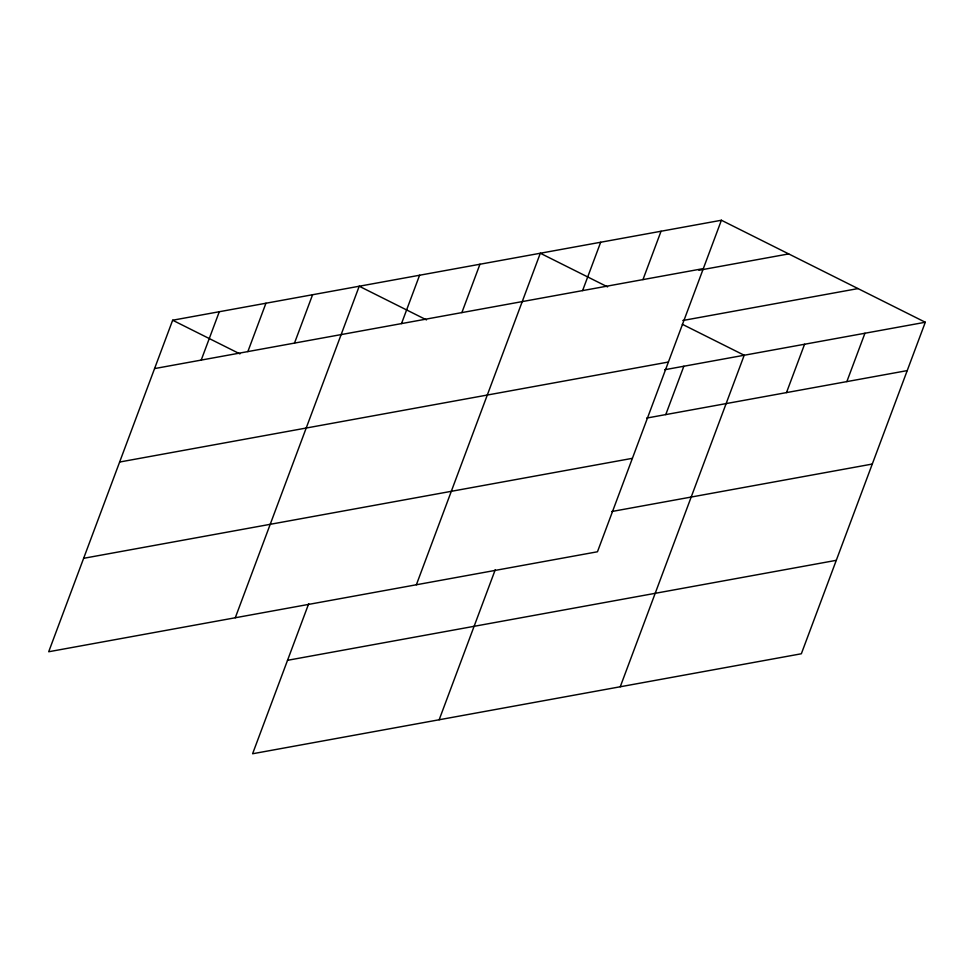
<?xml version="1.0" encoding="UTF-8"?>
<svg xmlns="http://www.w3.org/2000/svg" width="974" height="974" viewBox="0 0 974 974"><rect width="100%" height="100%" fill="white"/><g stroke="black" fill="none" stroke-linecap="round" stroke-linejoin="round"><path stroke-width="1.46" d="M721.405 220.246L172.654 320.227L48.7 651.752L597.464 551.771L721.405 220.246L925.3 322.248L801.346 653.773L252.595 753.754L308.709 603.673M201.216 360.088L219.296 311.729M247.859 351.59L265.939 303.231M294.501 343.091L312.581 294.732M235.282 617.76L359.223 286.234L426.515 319.898M401.507 323.587L419.587 275.24M461.871 312.593L479.951 264.234M416.373 584.765L540.314 253.24L607.606 286.904M582.598 290.593L600.678 242.246M439.164 719.762L495.279 569.68M642.962 279.599L661.042 231.252M665.766 414.595L683.845 366.248M620.255 686.767L744.209 355.242L682.311 324.281M786.493 392.595L804.573 344.248M846.856 381.601L864.936 333.254M154.574 368.586L703.325 268.605M698.882 270.273L788.697 253.91M682.811 320.507L858.021 288.584M119.632 462.029L668.395 362.048M664.706 369.73L925.3 322.248M646.626 418.077L907.22 370.607M83.642 558.309L632.394 458.328M611.696 511.533L872.29 464.05M287.525 660.311L836.289 560.33M172.654 320.227L239.933 353.891"/></g></svg>
